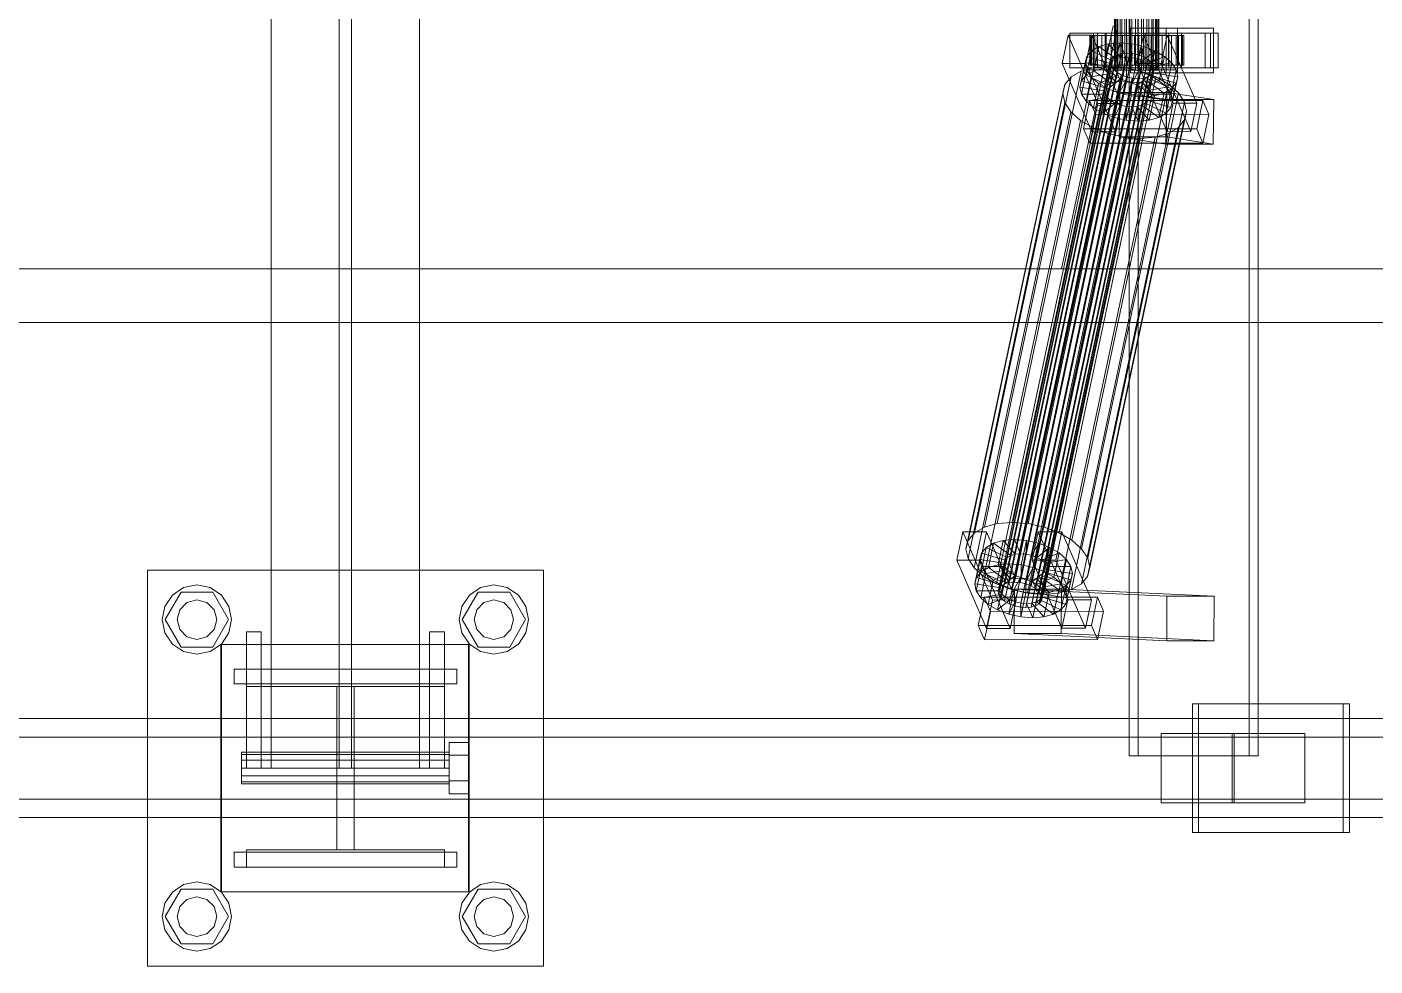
# Model space of a CAD drawing. Header units: millimetres. Extents: x -1970 to 34302, y -65268 to 6837.
# Drawn here: x 5162 to 5706, y -18510 to -18130 of the extents above; entities that cross this region are included whole.
import ezdxf

# ---------------------------------------------------------------- set-up
doc = ezdxf.new("R2010")
doc.units = ezdxf.units.MM
doc.layers.add('superior_C01', color=7, linetype='Continuous', lineweight=0)

msp = doc.modelspace()

# ---------------------------------------------------------------- linework, layer by layer
at = {"layer": 'superior_C01'}
for p, q in [((5260.339, -17570), (5260.339, -18430)), ((5287.839, -17570), (5287.839, -18430)), ((5292.839, -18430), (5292.839, -17570)), ((5320.339, -18430), (5320.339, -17570)), ((5607.11, -17575), (5607.11, -18425)), ((5610.763, -18425), (5610.763, -17575)), ((5655.5, -18425), (5655.5, -17575)), ((5659.152, -17575), (5659.152, -18425)), ((5601.131, -18148), (5601.131, -17852)), ((5601.326, -18148), (5601.326, -17852)), ((5601.548, -18148), (5601.548, -17852)), ((5602.121, -18148), (5602.121, -17852)), ((5602.549, -18148), (5602.549, -17852)), ((5603.462, -18148), (5603.462, -17852)), ((5604.066, -18148), (5604.066, -17852)), ((5605.256, -18148), (5605.256, -17852)), ((5605.996, -18148), (5605.996, -17852)), ((5607.381, -18148), (5607.381, -17852)), ((5608.206, -18148), (5608.206, -17852)), ((5609.693, -18148), (5609.693, -17852)), ((5610.548, -18148), (5610.548, -17852)), ((5612.035, -18148), (5612.035, -17852)), ((5612.86, -18148), (5612.86, -17852)), ((5614.245, -18148), (5614.245, -17852)), ((5614.985, -18148), (5614.985, -17852)), ((5616.175, -18148), (5616.175, -17852)), ((5616.779, -18148), (5616.779, -17852)), ((5617.692, -18148), (5617.692, -17852)), ((5618.12, -18148), (5618.12, -17852)), ((5618.693, -17852), (5618.693, -18148)), ((5618.915, -18148), (5618.915, -17852)), ((5619.11, -18148), (5619.11, -17852)), ((5600.573, -18130), (5579.735, -18228.298)), ((5582.414, -18133.859), (5579.983, -18145.327)), ((5581.551, -18228.298), (5602.389, -18130)), ((5591.94, -18133.847), (5582.414, -18133.859)), ((5594.414, -18161.391), (5582.414, -18133.859)), ((5592.642, -18133), (5583.116, -18133)), ((5583.116, -18133), (5583.116, -18147)), ((5597.726, -18133), (5583.116, -18133)), ((5589.509, -18145.315), (5591.94, -18133.847)), ((5591.555, -18134), (5591.142, -18134)), ((5591.142, -18134), (5601.131, -18134)), ((5591.142, -18146), (5591.142, -18134)), ((5591.142, -18134), (5592.022, -18134)), ((5593.234, -18134), (5591.555, -18134)), ((5591.555, -18134), (5601.326, -18134)), ((5591.555, -18146), (5591.555, -18134)), ((5591.94, -18133.847), (5603.939, -18161.379)), ((5592.022, -18134), (5601.548, -18134)), ((5592.022, -18146), (5592.022, -18134)), ((5592.022, -18134), (5594.136, -18134)), ((5592.642, -18147), (5592.642, -18133)), ((5592.642, -18133), (5607.252, -18133)), ((5596.063, -18134), (5593.234, -18134)), ((5593.234, -18134), (5602.121, -18134)), ((5593.234, -18146), (5593.234, -18134)), ((5594.136, -18134), (5602.549, -18134)), ((5594.136, -18146), (5594.136, -18134)), ((5594.136, -18134), (5597.338, -18134)), ((5639.982, -18133), (5594.26, -18133)), ((5594.26, -18133), (5594.26, -18147)), ((5597.304, -18133), (5594.26, -18133)), ((5599.85, -18134), (5596.063, -18134)), ((5596.063, -18134), (5603.462, -18134)), ((5596.063, -18146), (5596.063, -18134)), ((5597.304, -18147), (5597.304, -18133)), ((5597.304, -18133), (5643.026, -18133)), ((5597.338, -18134), (5604.066, -18134)), ((5597.338, -18146), (5597.338, -18134)), ((5597.338, -18134), (5601.412, -18134)), ((5597.726, -18147), (5597.726, -18133)), ((5597.726, -18133), (5607.252, -18133)), ((5604.337, -18134), (5599.85, -18134)), ((5599.85, -18134), (5605.256, -18134)), ((5599.85, -18146), (5599.85, -18134)), ((5601.131, -18134), (5601.326, -18134)), ((5601.131, -18134), (5601.131, -18146)), ((5601.548, -18134), (5601.131, -18134)), ((5601.326, -18134), (5602.121, -18134)), ((5601.326, -18134), (5601.326, -18146)), ((5601.412, -18134), (5605.996, -18134)), ((5601.412, -18146), (5601.412, -18134)), ((5601.412, -18134), (5606.08, -18134)), ((5601.548, -18134), (5601.548, -18146)), ((5602.549, -18134), (5601.548, -18134)), ((5602.121, -18134), (5603.462, -18134)), ((5602.121, -18134), (5602.121, -18146)), ((5602.549, -18134), (5602.549, -18146)), ((5604.066, -18134), (5602.549, -18134)), ((5603.462, -18134), (5605.256, -18134)), ((5603.462, -18134), (5603.462, -18146)), ((5604.066, -18134), (5604.066, -18146)), ((5605.996, -18134), (5604.066, -18134)), ((5609.219, -18134), (5604.337, -18134)), ((5604.337, -18134), (5607.381, -18134)), ((5604.337, -18146), (5604.337, -18134)), ((5605.256, -18134), (5607.381, -18134)), ((5605.256, -18134), (5605.256, -18146)), ((5605.996, -18134), (5605.996, -18146)), ((5608.206, -18134), (5605.996, -18134)), ((5606.08, -18134), (5608.206, -18134)), ((5606.08, -18146), (5606.08, -18134)), ((5606.08, -18134), (5611.022, -18134)), ((5607.252, -18133), (5607.252, -18147)), ((5607.381, -18134), (5609.693, -18134)), ((5607.381, -18134), (5607.381, -18146)), ((5626.647, -18131), (5607.596, -18131)), ((5607.596, -18131), (5607.596, -18149)), ((5622.084, -18131), (5607.596, -18131)), ((5608.206, -18134), (5608.206, -18146)), ((5610.548, -18134), (5608.206, -18134)), ((5614.161, -18134), (5609.219, -18134)), ((5609.219, -18134), (5609.693, -18134)), ((5609.219, -18146), (5609.219, -18134)), ((5609.693, -18134), (5612.035, -18134)), ((5609.693, -18134), (5609.693, -18146)), ((5612.896, -18133.821), (5610.465, -18145.289)), ((5611.022, -18134), (5610.548, -18134)), ((5610.548, -18134), (5610.548, -18146)), ((5612.86, -18134), (5610.548, -18134)), ((5611.022, -18146), (5611.022, -18134)), ((5611.022, -18134), (5615.904, -18134)), ((5614.161, -18134), (5612.035, -18134)), ((5612.035, -18134), (5614.245, -18134)), ((5612.035, -18134), (5612.035, -18146)), ((5615.904, -18134), (5612.86, -18134)), ((5612.86, -18134), (5612.86, -18146)), ((5614.985, -18134), (5612.86, -18134)), ((5622.422, -18133.809), (5612.896, -18133.821)), ((5624.895, -18161.353), (5612.896, -18133.821)), ((5623.123, -18133), (5613.598, -18133)), ((5613.598, -18133), (5613.598, -18147)), ((5628.208, -18133), (5613.598, -18133)), ((5618.829, -18134), (5614.161, -18134)), ((5614.161, -18146), (5614.161, -18134)), ((5618.829, -18134), (5614.245, -18134)), ((5614.245, -18134), (5616.175, -18134)), ((5614.245, -18134), (5614.245, -18146)), ((5620.391, -18134), (5614.985, -18134)), ((5614.985, -18134), (5614.985, -18146)), ((5616.779, -18134), (5614.985, -18134)), ((5615.904, -18146), (5615.904, -18134)), ((5615.904, -18134), (5620.391, -18134)), ((5622.903, -18134), (5616.175, -18134)), ((5616.175, -18134), (5617.692, -18134)), ((5616.175, -18134), (5616.175, -18146)), ((5624.178, -18134), (5616.779, -18134)), ((5616.779, -18134), (5616.779, -18146)), ((5618.12, -18134), (5616.779, -18134)), ((5626.106, -18134), (5617.692, -18134)), ((5617.692, -18134), (5618.693, -18134)), ((5617.692, -18134), (5617.692, -18146)), ((5627.007, -18134), (5618.12, -18134)), ((5618.12, -18134), (5618.12, -18146)), ((5618.915, -18134), (5618.12, -18134)), ((5618.693, -18134), (5628.219, -18134)), ((5618.693, -18146), (5618.693, -18134)), ((5618.693, -18134), (5619.11, -18134)), ((5622.903, -18134), (5618.829, -18134)), ((5618.829, -18146), (5618.829, -18134)), ((5628.686, -18134), (5618.915, -18134)), ((5618.915, -18134), (5618.915, -18146)), ((5619.11, -18134), (5618.915, -18134)), ((5629.099, -18134), (5619.11, -18134)), ((5619.11, -18134), (5619.11, -18146)), ((5619.99, -18145.277), (5622.422, -18133.809)), ((5620.391, -18146), (5620.391, -18134)), ((5620.391, -18134), (5624.178, -18134)), ((5622.084, -18149), (5622.084, -18131)), ((5622.084, -18131), (5641.135, -18131)), ((5622.422, -18133.809), (5634.421, -18161.341)), ((5626.106, -18134), (5622.903, -18134)), ((5622.903, -18146), (5622.903, -18134)), ((5623.123, -18147), (5623.123, -18133)), ((5623.123, -18133), (5637.734, -18133)), ((5624.178, -18146), (5624.178, -18134)), ((5624.178, -18134), (5627.007, -18134)), ((5628.219, -18134), (5626.106, -18134)), ((5626.106, -18146), (5626.106, -18134)), ((5626.647, -18149), (5626.647, -18131)), ((5626.647, -18131), (5641.135, -18131)), ((5627.007, -18146), (5627.007, -18134)), ((5627.007, -18134), (5628.686, -18134)), ((5628.208, -18147), (5628.208, -18133)), ((5628.208, -18133), (5637.734, -18133)), ((5628.219, -18134), (5628.219, -18146)), ((5629.099, -18134), (5628.219, -18134)), ((5628.686, -18146), (5628.686, -18134)), ((5628.686, -18134), (5629.099, -18134)), ((5629.099, -18146), (5629.099, -18134)), ((5637.734, -18133), (5637.734, -18147)), ((5639.982, -18147), (5639.982, -18133)), ((5639.982, -18133), (5643.026, -18133)), ((5641.135, -18131), (5641.135, -18149)), ((5643.026, -18133), (5643.026, -18147)), ((5589.754, -18149.985), (5591.838, -18140.156)), ((5591.838, -18140.156), (5589.945, -18142.416)), ((5594.831, -18138.419), (5591.838, -18140.156)), ((5591.838, -18140.156), (5600.341, -18144.203)), ((5592.748, -18148.249), (5594.831, -18138.419)), ((5598.722, -18137.325), (5594.831, -18138.419)), ((5594.831, -18138.419), (5601.759, -18143.38)), ((5596.638, -18147.155), (5598.722, -18137.325)), ((5603.244, -18136.948), (5598.722, -18137.325)), ((5598.722, -18137.325), (5603.602, -18142.862)), ((5601.16, -18146.777), (5603.244, -18136.948)), ((5608.09, -18137.313), (5603.244, -18136.948)), ((5603.244, -18136.948), (5605.744, -18142.683)), ((5606.006, -18147.143), (5608.09, -18137.313)), ((5608.09, -18137.313), (5608.04, -18142.856)), ((5612.93, -18138.396), (5608.09, -18137.313)), ((5612.93, -18138.396), (5610.332, -18143.369)), ((5610.846, -18148.226), (5612.93, -18138.396)), ((5617.433, -18140.123), (5612.465, -18144.188)), ((5617.433, -18140.123), (5612.93, -18138.396)), ((5615.349, -18149.953), (5617.433, -18140.123)), ((5621.293, -18142.377), (5617.433, -18140.123)), ((5554.155, -18358.68), (5599.478, -18144.881)), ((5554.469, -18357.434), (5599.792, -18143.635)), ((5555.365, -18356.363), (5600.688, -18142.565)), ((5556.783, -18355.541), (5602.106, -18141.742)), ((5558.626, -18355.022), (5603.949, -18141.224)), ((5560.768, -18354.844), (5606.091, -18141.045)), ((5563.064, -18355.017), (5608.387, -18141.218)), ((5565.356, -18355.53), (5610.679, -18141.731)), ((5567.489, -18356.348), (5612.812, -18142.549)), ((5569.318, -18357.415), (5614.641, -18143.617)), ((5570.717, -18358.659), (5616.04, -18144.861)), ((5579.983, -18145.327), (5589.509, -18145.315)), ((5579.983, -18145.327), (5591.982, -18172.859)), ((5587.199, -18154.877), (5589.283, -18145.047)), ((5587.862, -18152.246), (5589.945, -18142.416)), ((5589.945, -18142.416), (5589.283, -18145.047)), ((5589.283, -18145.047), (5599.131, -18146.52)), ((5589.283, -18145.047), (5589.895, -18147.868)), ((5601.508, -18172.847), (5589.509, -18145.315)), ((5589.945, -18142.416), (5599.445, -18145.274)), ((5599.445, -18145.274), (5597.361, -18155.103)), ((5600.341, -18144.203), (5598.257, -18154.033)), ((5599.131, -18146.52), (5599.445, -18145.274)), ((5599.445, -18145.274), (5600.341, -18144.203)), ((5599.792, -18143.635), (5599.478, -18144.881)), ((5599.478, -18144.881), (5599.768, -18146.218)), ((5601.759, -18143.38), (5599.675, -18153.21)), ((5600.688, -18142.565), (5599.792, -18143.635)), ((5600.341, -18144.203), (5601.759, -18143.38)), ((5602.106, -18141.742), (5600.688, -18142.565)), ((5603.602, -18142.862), (5601.518, -18152.692)), ((5601.759, -18143.38), (5603.602, -18142.862)), ((5603.949, -18141.224), (5602.106, -18141.742)), ((5603.602, -18142.862), (5605.744, -18142.683)), ((5605.744, -18142.683), (5603.66, -18152.513)), ((5606.091, -18141.045), (5603.949, -18141.224)), ((5605.744, -18142.683), (5608.04, -18142.856)), ((5608.04, -18142.856), (5605.956, -18152.686)), ((5608.387, -18141.218), (5606.091, -18141.045)), ((5608.04, -18142.856), (5610.332, -18143.369)), ((5610.332, -18143.369), (5608.248, -18153.199)), ((5610.679, -18141.731), (5608.387, -18141.218)), ((5610.332, -18143.369), (5612.465, -18144.188)), ((5612.465, -18144.188), (5610.381, -18154.017)), ((5610.465, -18145.289), (5619.99, -18145.277)), ((5610.465, -18145.289), (5622.464, -18172.821)), ((5612.812, -18142.549), (5610.679, -18141.731)), ((5614.293, -18145.255), (5612.21, -18155.085)), ((5612.465, -18144.188), (5614.293, -18145.255)), ((5614.641, -18143.617), (5612.812, -18142.549)), ((5621.293, -18142.377), (5614.293, -18145.255)), ((5614.293, -18145.255), (5615.692, -18146.499)), ((5616.04, -18144.861), (5614.641, -18143.617)), ((5624.246, -18145.003), (5615.692, -18146.499)), ((5616.914, -18146.196), (5616.04, -18144.861)), ((5619.209, -18152.207), (5621.293, -18142.377)), ((5631.99, -18172.809), (5619.99, -18145.277)), ((5624.246, -18145.003), (5621.293, -18142.377)), ((5622.163, -18154.833), (5624.246, -18145.003)), ((5626.092, -18147.823), (5624.246, -18145.003)), ((5544.546, -18334.981), (5583.617, -18150.672)), ((5548.548, -18332.659), (5587.619, -18148.35)), ((5553.749, -18331.197), (5592.82, -18146.887)), ((5554.445, -18360.017), (5599.768, -18146.218)), ((5555.32, -18361.352), (5600.643, -18147.554)), ((5556.719, -18362.596), (5602.042, -18148.798)), ((5558.547, -18363.664), (5603.87, -18149.865)), ((5559.794, -18330.692), (5598.866, -18146.383)), ((5560.68, -18364.482), (5606.003, -18150.683)), ((5566.273, -18331.181), (5605.344, -18146.872)), ((5569.253, -18364.471), (5614.576, -18150.672)), ((5570.671, -18363.648), (5615.994, -18149.85)), ((5571.568, -18362.578), (5616.891, -18148.779)), ((5616.914, -18146.196), (5571.591, -18359.995)), ((5571.881, -18361.332), (5617.204, -18147.533)), ((5572.743, -18332.629), (5611.814, -18148.32)), ((5578.763, -18334.938), (5617.834, -18150.629)), ((5583.617, -18150.672), (5581.087, -18153.694)), ((5583.116, -18147), (5592.642, -18147)), ((5583.116, -18147), (5597.726, -18147)), ((5587.619, -18148.35), (5583.617, -18150.672)), ((5592.82, -18146.887), (5587.619, -18148.35)), ((5587.812, -18157.698), (5589.895, -18147.868)), ((5587.862, -18152.246), (5589.754, -18149.985)), ((5589.658, -18160.518), (5591.741, -18150.688)), ((5589.754, -18149.985), (5592.748, -18148.249)), ((5598.257, -18154.033), (5589.754, -18149.985)), ((5589.895, -18147.868), (5599.421, -18147.856)), ((5589.895, -18147.868), (5591.741, -18150.688)), ((5601.131, -18146), (5591.142, -18146)), ((5591.142, -18146), (5591.555, -18146)), ((5592.022, -18146), (5591.142, -18146)), ((5601.326, -18146), (5591.555, -18146)), ((5591.555, -18146), (5593.234, -18146)), ((5591.741, -18150.688), (5600.295, -18149.192)), ((5591.741, -18150.688), (5594.695, -18153.314)), ((5601.548, -18146), (5592.022, -18146)), ((5594.136, -18146), (5592.022, -18146)), ((5607.252, -18147), (5592.642, -18147)), ((5592.748, -18148.249), (5596.638, -18147.155)), ((5599.675, -18153.21), (5592.748, -18148.249)), ((5598.866, -18146.383), (5592.82, -18146.887)), ((5602.121, -18146), (5593.234, -18146)), ((5593.234, -18146), (5596.063, -18146)), ((5602.549, -18146), (5594.136, -18146)), ((5597.338, -18146), (5594.136, -18146)), ((5594.26, -18147), (5639.982, -18147)), ((5594.26, -18147), (5597.304, -18147)), ((5594.695, -18153.314), (5601.694, -18150.436)), ((5603.462, -18146), (5596.063, -18146)), ((5596.063, -18146), (5599.85, -18146)), ((5596.638, -18147.155), (5601.16, -18146.777)), ((5601.518, -18152.692), (5596.638, -18147.155)), ((5599.131, -18146.52), (5597.047, -18156.35)), ((5643.026, -18147), (5597.304, -18147)), ((5599.421, -18147.856), (5597.337, -18157.686)), ((5604.066, -18146), (5597.338, -18146)), ((5601.412, -18146), (5597.338, -18146)), ((5607.252, -18147), (5597.726, -18147)), ((5600.295, -18149.192), (5598.212, -18159.022)), ((5605.344, -18146.872), (5598.866, -18146.383)), ((5599.421, -18147.856), (5599.131, -18146.52)), ((5600.295, -18149.192), (5599.421, -18147.856)), ((5601.694, -18150.436), (5599.611, -18160.266)), ((5599.768, -18146.218), (5600.643, -18147.554)), ((5605.256, -18146), (5599.85, -18146)), ((5599.85, -18146), (5604.337, -18146)), ((5601.694, -18150.436), (5600.295, -18149.192)), ((5600.643, -18147.554), (5602.042, -18148.798)), ((5601.326, -18146), (5601.131, -18146)), ((5601.131, -18146), (5601.548, -18146)), ((5601.548, -18148), (5601.131, -18148)), ((5601.131, -18148), (5601.326, -18148)), ((5603.66, -18152.513), (5601.16, -18146.777)), ((5601.16, -18146.777), (5606.006, -18147.143)), ((5602.121, -18146), (5601.326, -18146)), ((5601.326, -18148), (5602.121, -18148)), ((5605.996, -18146), (5601.412, -18146)), ((5606.08, -18146), (5601.412, -18146)), ((5601.548, -18146), (5602.549, -18146)), ((5602.549, -18148), (5601.548, -18148)), ((5603.523, -18151.503), (5601.694, -18150.436)), ((5602.042, -18148.798), (5603.87, -18149.865)), ((5603.462, -18146), (5602.121, -18146)), ((5602.121, -18148), (5603.462, -18148)), ((5602.549, -18146), (5604.066, -18146)), ((5604.066, -18148), (5602.549, -18148)), ((5605.256, -18146), (5603.462, -18146)), ((5603.462, -18148), (5605.256, -18148)), ((5603.87, -18149.865), (5606.003, -18150.683)), ((5604.066, -18146), (5605.996, -18146)), ((5605.996, -18148), (5604.066, -18148)), ((5607.381, -18146), (5604.337, -18146)), ((5604.337, -18146), (5609.219, -18146)), ((5607.381, -18146), (5605.256, -18146)), ((5605.256, -18148), (5607.381, -18148)), ((5611.814, -18148.32), (5605.344, -18146.872)), ((5605.956, -18152.686), (5606.006, -18147.143)), ((5605.996, -18146), (5608.206, -18146)), ((5608.206, -18148), (5605.996, -18148)), ((5606.003, -18150.683), (5608.296, -18151.196)), ((5606.006, -18147.143), (5610.846, -18148.226)), ((5608.206, -18146), (5606.08, -18146)), ((5611.022, -18146), (5606.08, -18146)), ((5609.693, -18146), (5607.381, -18146)), ((5607.381, -18148), (5609.693, -18148)), ((5607.596, -18149), (5626.647, -18149)), ((5622.084, -18149), (5607.596, -18149)), ((5608.206, -18146), (5610.548, -18146)), ((5610.548, -18148), (5608.206, -18148)), ((5608.248, -18153.199), (5610.846, -18148.226)), ((5609.693, -18146), (5609.219, -18146)), ((5609.219, -18146), (5614.161, -18146)), ((5612.035, -18146), (5609.693, -18146)), ((5609.693, -18148), (5612.035, -18148)), ((5610.381, -18154.017), (5615.349, -18149.953)), ((5610.548, -18146), (5611.022, -18146)), ((5610.548, -18146), (5612.86, -18146)), ((5612.86, -18148), (5610.548, -18148)), ((5610.846, -18148.226), (5615.349, -18149.953)), ((5615.904, -18146), (5611.022, -18146)), ((5617.834, -18150.629), (5611.814, -18148.32)), ((5614.245, -18146), (5612.035, -18146)), ((5612.035, -18146), (5614.161, -18146)), ((5612.035, -18148), (5614.245, -18148)), ((5612.733, -18151.191), (5614.576, -18150.672)), ((5612.86, -18146), (5615.904, -18146)), ((5612.86, -18146), (5614.985, -18146)), ((5614.985, -18148), (5612.86, -18148)), ((5613.598, -18147), (5623.123, -18147)), ((5613.598, -18147), (5628.208, -18147)), ((5615.692, -18146.499), (5613.609, -18156.329)), ((5614.161, -18146), (5618.829, -18146)), ((5616.175, -18146), (5614.245, -18146)), ((5614.245, -18146), (5618.829, -18146)), ((5614.245, -18148), (5616.175, -18148)), ((5616.543, -18150.417), (5614.459, -18160.247)), ((5614.483, -18157.665), (5616.567, -18147.835)), ((5614.576, -18150.672), (5615.994, -18149.85)), ((5616.857, -18149.171), (5614.773, -18159.001)), ((5614.985, -18146), (5620.391, -18146)), ((5614.985, -18146), (5616.779, -18146)), ((5616.779, -18148), (5614.985, -18148)), ((5615.349, -18149.953), (5619.209, -18152.207)), ((5616.543, -18150.417), (5615.647, -18151.488)), ((5615.692, -18146.499), (5616.567, -18147.835)), ((5620.391, -18146), (5615.904, -18146)), ((5615.994, -18149.85), (5616.891, -18148.779)), ((5617.692, -18146), (5616.175, -18146)), ((5616.175, -18146), (5622.903, -18146)), ((5616.175, -18148), (5617.692, -18148)), ((5616.857, -18149.171), (5616.543, -18150.417)), ((5626.042, -18153.275), (5616.543, -18150.417)), ((5616.567, -18147.835), (5626.092, -18147.823)), ((5616.567, -18147.835), (5616.857, -18149.171)), ((5616.779, -18146), (5624.178, -18146)), ((5616.779, -18146), (5618.12, -18146)), ((5618.12, -18148), (5616.779, -18148)), ((5626.705, -18150.644), (5616.857, -18149.171)), ((5616.891, -18148.779), (5617.204, -18147.533)), ((5617.204, -18147.533), (5616.914, -18146.196)), ((5618.693, -18146), (5617.692, -18146)), ((5617.692, -18146), (5626.106, -18146)), ((5617.692, -18148), (5618.693, -18148)), ((5622.994, -18153.641), (5617.834, -18150.629)), ((5618.12, -18146), (5627.007, -18146)), ((5618.12, -18146), (5618.915, -18146)), ((5618.915, -18148), (5618.12, -18148)), ((5628.219, -18146), (5618.693, -18146)), ((5619.11, -18146), (5618.693, -18146)), ((5618.693, -18148), (5619.11, -18148)), ((5618.829, -18146), (5622.903, -18146)), ((5618.915, -18146), (5628.686, -18146)), ((5618.915, -18146), (5619.11, -18146)), ((5619.11, -18148), (5618.915, -18148)), ((5619.11, -18146), (5629.099, -18146)), ((5624.178, -18146), (5620.391, -18146)), ((5641.135, -18149), (5622.084, -18149)), ((5622.903, -18146), (5626.106, -18146)), ((5637.734, -18147), (5623.123, -18147)), ((5626.092, -18147.823), (5624.009, -18157.653)), ((5627.007, -18146), (5624.178, -18146)), ((5624.621, -18160.474), (5626.705, -18150.644)), ((5626.042, -18153.275), (5626.705, -18150.644)), ((5626.705, -18150.644), (5626.092, -18147.823)), ((5626.106, -18146), (5628.219, -18146)), ((5641.135, -18149), (5626.647, -18149)), ((5628.686, -18146), (5627.007, -18146)), ((5637.734, -18147), (5628.208, -18147)), ((5628.219, -18146), (5629.099, -18146)), ((5629.099, -18146), (5628.686, -18146)), ((5643.026, -18147), (5639.982, -18147)), ((5542.016, -18338.003), (5581.087, -18153.694)), ((5562.973, -18364.995), (5608.296, -18151.196)), ((5565.268, -18365.168), (5610.591, -18151.369)), ((5567.41, -18364.989), (5612.733, -18151.191)), ((5581.087, -18153.694), (5580.202, -18157.211)), ((5583.923, -18337.95), (5622.994, -18153.641)), ((5587.199, -18154.877), (5587.862, -18152.246)), ((5597.047, -18156.35), (5587.199, -18154.877)), ((5587.812, -18157.698), (5587.199, -18154.877)), ((5597.361, -18155.103), (5587.862, -18152.246)), ((5592.611, -18163.144), (5594.695, -18153.314)), ((5594.695, -18153.314), (5598.555, -18155.567)), ((5596.471, -18165.397), (5598.555, -18155.567)), ((5597.361, -18155.103), (5597.047, -18156.35)), ((5597.047, -18156.35), (5597.337, -18157.686)), ((5598.257, -18154.033), (5597.361, -18155.103)), ((5599.675, -18153.21), (5598.257, -18154.033)), ((5598.555, -18155.567), (5603.523, -18151.503)), ((5598.555, -18155.567), (5603.058, -18157.295)), ((5601.518, -18152.692), (5599.675, -18153.21)), ((5603.523, -18151.503), (5601.439, -18161.333)), ((5603.66, -18152.513), (5601.518, -18152.692)), ((5603.058, -18157.295), (5605.656, -18152.321)), ((5605.656, -18152.321), (5603.523, -18151.503)), ((5605.656, -18152.321), (5603.572, -18162.151)), ((5605.956, -18152.686), (5603.66, -18152.513)), ((5607.948, -18152.835), (5605.656, -18152.321)), ((5607.948, -18152.835), (5605.864, -18162.664)), ((5608.248, -18153.199), (5605.956, -18152.686)), ((5607.898, -18158.378), (5607.948, -18152.835)), ((5610.244, -18153.008), (5607.948, -18152.835)), ((5610.244, -18153.008), (5608.16, -18162.837)), ((5610.381, -18154.017), (5608.248, -18153.199)), ((5608.296, -18151.196), (5610.591, -18151.369)), ((5612.386, -18152.829), (5610.244, -18153.008)), ((5612.744, -18158.743), (5610.244, -18153.008)), ((5612.386, -18152.829), (5610.302, -18162.659)), ((5612.21, -18155.085), (5610.381, -18154.017)), ((5610.591, -18151.369), (5612.733, -18151.191)), ((5614.229, -18152.311), (5612.145, -18162.14)), ((5612.21, -18155.085), (5619.209, -18152.207)), ((5613.609, -18156.329), (5612.21, -18155.085)), ((5614.229, -18152.311), (5612.386, -18152.829)), ((5617.266, -18158.366), (5612.386, -18152.829)), ((5615.647, -18151.488), (5613.563, -18161.318)), ((5613.609, -18156.329), (5622.163, -18154.833)), ((5614.483, -18157.665), (5613.609, -18156.329)), ((5615.647, -18151.488), (5614.229, -18152.311)), ((5621.156, -18157.272), (5614.229, -18152.311)), ((5624.15, -18155.535), (5615.647, -18151.488)), ((5619.209, -18152.207), (5622.163, -18154.833)), ((5621.156, -18157.272), (5624.15, -18155.535)), ((5622.066, -18165.365), (5624.15, -18155.535)), ((5622.163, -18154.833), (5624.009, -18157.653)), ((5626.942, -18157.152), (5622.994, -18153.641)), ((5623.959, -18163.105), (5626.042, -18153.275)), ((5624.15, -18155.535), (5626.042, -18153.275)), ((5541.13, -18341.52), (5580.202, -18157.211)), ((5541.949, -18345.291), (5581.021, -18160.982)), ((5580.202, -18157.211), (5581.021, -18160.982)), ((5581.021, -18160.982), (5583.488, -18164.752)), ((5597.337, -18157.686), (5587.812, -18157.698)), ((5589.658, -18160.518), (5587.812, -18157.698)), ((5587.871, -18341.461), (5626.942, -18157.152)), ((5591.056, -18160.247), (5588.625, -18171.715)), ((5598.212, -18159.022), (5589.658, -18160.518)), ((5592.611, -18163.144), (5589.658, -18160.518)), ((5629.41, -18160.922), (5590.339, -18345.231)), ((5636.778, -18160.19), (5591.056, -18160.247)), ((5593.556, -18165.983), (5591.056, -18160.247)), ((5591.982, -18172.859), (5594.414, -18161.391)), ((5599.611, -18160.266), (5592.611, -18163.144)), ((5594.414, -18161.391), (5603.939, -18161.379)), ((5601.439, -18161.333), (5596.471, -18165.397)), ((5597.337, -18157.686), (5598.212, -18159.022)), ((5598.212, -18159.022), (5599.611, -18160.266)), ((5599.611, -18160.266), (5601.439, -18161.333)), ((5600.974, -18167.125), (5603.058, -18157.295)), ((5601.439, -18161.333), (5603.572, -18162.151)), ((5603.939, -18161.379), (5601.508, -18172.847)), ((5603.303, -18156.962), (5603.05, -18174.943)), ((5603.058, -18157.295), (5607.898, -18158.378)), ((5622.353, -18156.962), (5603.303, -18156.962)), ((5622.204, -18159.83), (5603.303, -18156.962)), ((5605.814, -18168.208), (5607.898, -18158.378)), ((5607.898, -18158.378), (5612.744, -18158.743)), ((5610.66, -18168.573), (5612.744, -18158.743)), ((5612.145, -18162.14), (5613.563, -18161.318)), ((5612.744, -18158.743), (5617.266, -18158.366)), ((5613.563, -18161.318), (5614.459, -18160.247)), ((5613.563, -18161.318), (5622.066, -18165.365)), ((5614.459, -18160.247), (5614.773, -18159.001)), ((5614.459, -18160.247), (5623.959, -18163.105)), ((5624.009, -18157.653), (5614.483, -18157.665)), ((5614.773, -18159.001), (5614.483, -18157.665)), ((5614.773, -18159.001), (5624.621, -18160.474)), ((5615.182, -18168.196), (5617.266, -18158.366)), ((5617.266, -18158.366), (5621.156, -18157.272)), ((5619.073, -18167.102), (5621.156, -18157.272)), ((5621.951, -18177.811), (5622.204, -18159.83)), ((5622.101, -18174.943), (5622.353, -18156.962)), ((5622.204, -18159.83), (5641.255, -18159.83)), ((5622.353, -18156.962), (5641.255, -18159.83)), ((5622.464, -18172.821), (5624.895, -18161.353)), ((5624.621, -18160.474), (5623.959, -18163.105)), ((5624.009, -18157.653), (5624.621, -18160.474)), ((5624.895, -18161.353), (5634.421, -18161.341)), ((5629.41, -18160.922), (5626.942, -18157.152)), ((5630.229, -18164.693), (5629.41, -18160.922)), ((5634.421, -18161.341), (5631.99, -18172.809)), ((5634.347, -18171.658), (5636.778, -18160.19)), ((5636.778, -18160.19), (5639.278, -18165.926)), ((5641.255, -18159.83), (5641.002, -18177.811)), ((5544.417, -18349.061), (5583.488, -18164.752)), ((5583.488, -18164.752), (5587.437, -18168.263)), ((5591.125, -18177.451), (5593.556, -18165.983)), ((5591.158, -18349.002), (5630.229, -18164.693)), ((5596.471, -18165.397), (5592.611, -18163.144)), ((5593.556, -18165.983), (5639.278, -18165.926)), ((5600.974, -18167.125), (5596.471, -18165.397)), ((5603.572, -18162.151), (5600.974, -18167.125)), ((5605.814, -18168.208), (5600.974, -18167.125)), ((5603.572, -18162.151), (5605.864, -18162.664)), ((5605.864, -18162.664), (5605.814, -18168.208)), ((5605.864, -18162.664), (5608.16, -18162.837)), ((5608.16, -18162.837), (5610.302, -18162.659)), ((5608.16, -18162.837), (5610.66, -18168.573)), ((5610.302, -18162.659), (5612.145, -18162.14)), ((5610.302, -18162.659), (5615.182, -18168.196)), ((5612.145, -18162.14), (5619.073, -18167.102)), ((5619.073, -18167.102), (5615.182, -18168.196)), ((5622.066, -18165.365), (5619.073, -18167.102)), ((5623.959, -18163.105), (5622.066, -18165.365)), ((5629.344, -18168.21), (5630.229, -18164.693)), ((5639.278, -18165.926), (5636.847, -18177.394)), ((5548.366, -18352.572), (5587.437, -18168.263)), ((5553.526, -18355.584), (5592.597, -18171.275)), ((5587.437, -18168.263), (5592.597, -18171.275)), ((5587.742, -18355.541), (5626.814, -18171.232)), ((5588.625, -18171.715), (5634.347, -18171.658)), ((5588.625, -18171.715), (5591.125, -18177.451)), ((5590.272, -18352.519), (5629.344, -18168.21)), ((5601.508, -18172.847), (5591.982, -18172.859)), ((5592.597, -18171.275), (5598.617, -18173.584)), ((5610.66, -18168.573), (5605.814, -18168.208)), ((5615.182, -18168.196), (5610.66, -18168.573)), ((5631.99, -18172.809), (5622.464, -18172.821)), ((5622.812, -18173.554), (5626.814, -18171.232)), ((5626.814, -18171.232), (5629.344, -18168.21)), ((5636.847, -18177.394), (5634.347, -18171.658)), ((5559.546, -18357.893), (5598.617, -18173.584)), ((5566.015, -18359.341), (5605.087, -18175.032)), ((5572.494, -18359.83), (5611.565, -18175.521)), ((5578.539, -18359.326), (5617.611, -18175.016)), ((5583.74, -18357.863), (5622.812, -18173.554)), ((5636.847, -18177.394), (5591.125, -18177.451)), ((5598.617, -18173.584), (5605.087, -18175.032)), ((5603.05, -18174.943), (5622.101, -18174.943)), ((5621.951, -18177.811), (5603.05, -18174.943)), ((5605.087, -18175.032), (5611.565, -18175.521)), ((5611.565, -18175.521), (5617.611, -18175.016)), ((5617.611, -18175.016), (5622.812, -18173.554)), ((5641.002, -18177.811), (5621.951, -18177.811)), ((5641.002, -18177.811), (5622.101, -18174.943)), ((5579.735, -18228.298), (4645.725, -18228.298)), ((4647.542, -18228.298), (5581.551, -18228.298)), ((5579.735, -18228.298), (5581.551, -18228.298)), ((6513.744, -18228.298), (5579.735, -18228.298)), ((5581.551, -18228.298), (6515.561, -18228.298)), ((11044.69, -18250), (2005.168, -18250)), ((2006.698, -18250), (11046.22, -18250)), ((5553.749, -18331.197), (5559.794, -18330.692)), ((5559.794, -18330.692), (5566.273, -18331.181)), ((5539.87, -18334.551), (5537.439, -18346.02)), ((5549.395, -18334.539), (5539.87, -18334.551)), ((5551.869, -18362.083), (5539.87, -18334.551)), ((5542.016, -18338.003), (5544.546, -18334.981)), ((5544.546, -18334.981), (5548.548, -18332.659)), ((5546.964, -18346.008), (5549.395, -18334.539)), ((5548.548, -18332.659), (5553.749, -18331.197)), ((5549.395, -18334.539), (5561.395, -18362.071)), ((5566.273, -18331.181), (5572.743, -18332.629)), ((5570.352, -18334.513), (5567.92, -18345.981)), ((5579.877, -18334.501), (5570.352, -18334.513)), ((5582.351, -18362.045), (5570.352, -18334.513)), ((5572.743, -18332.629), (5578.763, -18334.938)), ((5577.446, -18345.969), (5579.877, -18334.501)), ((5578.763, -18334.938), (5583.923, -18337.95)), ((5579.877, -18334.501), (5591.876, -18362.033)), ((5541.13, -18341.52), (5542.016, -18338.003)), ((5541.949, -18345.291), (5541.13, -18341.52)), ((5547.21, -18350.678), (5549.293, -18340.848)), ((5549.293, -18340.848), (5547.401, -18343.108)), ((5552.287, -18339.111), (5549.293, -18340.848)), ((5549.293, -18340.848), (5557.797, -18344.895)), ((5550.203, -18348.941), (5552.287, -18339.111)), ((5556.177, -18338.017), (5552.287, -18339.111)), ((5552.287, -18339.111), (5559.215, -18344.073)), ((5554.094, -18347.847), (5556.177, -18338.017)), ((5560.7, -18337.64), (5556.177, -18338.017)), ((5556.177, -18338.017), (5561.057, -18343.554)), ((5558.616, -18347.47), (5560.7, -18337.64)), ((5565.546, -18338.005), (5560.7, -18337.64)), ((5560.7, -18337.64), (5563.2, -18343.376)), ((5563.462, -18347.835), (5565.546, -18338.005)), ((5565.546, -18338.005), (5565.495, -18343.549)), ((5570.385, -18339.088), (5565.546, -18338.005)), ((5570.385, -18339.088), (5567.788, -18344.062)), ((5568.302, -18348.918), (5570.385, -18339.088)), ((5574.888, -18340.816), (5569.921, -18344.88)), ((5574.888, -18340.816), (5570.385, -18339.088)), ((5572.805, -18350.645), (5574.888, -18340.816)), ((5578.748, -18343.069), (5574.888, -18340.816)), ((5583.923, -18337.95), (5587.871, -18341.461)), ((5587.871, -18341.461), (5590.339, -18345.231)), ((5537.439, -18346.02), (5546.964, -18346.008)), ((5537.439, -18346.02), (5549.438, -18373.551)), ((5544.417, -18349.061), (5541.949, -18345.291)), ((5544.655, -18355.569), (5546.738, -18345.739)), ((5545.317, -18352.938), (5547.401, -18343.108)), ((5547.401, -18343.108), (5546.738, -18345.739)), ((5546.738, -18345.739), (5556.586, -18347.212)), ((5546.738, -18345.739), (5547.351, -18348.56)), ((5558.964, -18373.539), (5546.964, -18346.008)), ((5547.401, -18343.108), (5556.9, -18345.966)), ((5556.586, -18347.212), (5554.502, -18357.042)), ((5556.9, -18345.966), (5554.816, -18355.796)), ((5557.797, -18344.895), (5555.713, -18354.725)), ((5556.586, -18347.212), (5556.9, -18345.966)), ((5556.876, -18348.548), (5556.586, -18347.212)), ((5556.9, -18345.966), (5557.797, -18344.895)), ((5559.215, -18344.073), (5557.131, -18353.902)), ((5557.797, -18344.895), (5559.215, -18344.073)), ((5561.057, -18343.554), (5558.974, -18353.384)), ((5559.215, -18344.073), (5561.057, -18343.554)), ((5561.057, -18343.554), (5563.2, -18343.376)), ((5563.2, -18343.376), (5561.116, -18353.205)), ((5563.2, -18343.376), (5565.495, -18343.549)), ((5565.495, -18343.549), (5563.411, -18353.378)), ((5565.495, -18343.549), (5567.788, -18344.062)), ((5567.788, -18344.062), (5565.704, -18353.892)), ((5567.788, -18344.062), (5569.921, -18344.88)), ((5569.921, -18344.88), (5567.837, -18354.71)), ((5567.92, -18345.981), (5577.446, -18345.969)), ((5567.92, -18345.981), (5579.92, -18373.513)), ((5571.749, -18345.947), (5569.665, -18355.777)), ((5569.921, -18344.88), (5571.749, -18345.947)), ((5573.148, -18347.191), (5571.064, -18357.021)), ((5578.748, -18343.069), (5571.749, -18345.947)), ((5571.749, -18345.947), (5573.148, -18347.191)), ((5581.702, -18345.695), (5573.148, -18347.191)), ((5573.148, -18347.191), (5574.022, -18348.527)), ((5576.665, -18352.899), (5578.748, -18343.069)), ((5589.445, -18373.501), (5577.446, -18345.969)), ((5581.702, -18345.695), (5578.748, -18343.069)), ((5579.618, -18355.525), (5581.702, -18345.695)), ((5583.548, -18348.515), (5581.702, -18345.695)), ((5590.339, -18345.231), (5591.158, -18349.002)), ((5210.339, -18510), (5210.339, -18350)), ((5210.339, -18350), (5370.339, -18350)), ((5370.339, -18350), (5370.339, -18510)), ((5548.366, -18352.572), (5544.417, -18349.061)), ((5545.267, -18358.39), (5547.351, -18348.56)), ((5545.317, -18352.938), (5547.21, -18350.678)), ((5547.113, -18361.21), (5549.197, -18351.38)), ((5547.21, -18350.678), (5550.203, -18348.941)), ((5555.713, -18354.725), (5547.21, -18350.678)), ((5547.351, -18348.56), (5556.876, -18348.548)), ((5547.351, -18348.56), (5549.197, -18351.38)), ((5553.526, -18355.584), (5548.366, -18352.572)), ((5549.197, -18351.38), (5557.751, -18349.884)), ((5549.197, -18351.38), (5552.151, -18354.006)), ((5550.203, -18348.941), (5554.094, -18347.847)), ((5557.131, -18353.902), (5550.203, -18348.941)), ((5552.151, -18354.006), (5559.15, -18351.128)), ((5554.094, -18347.847), (5558.616, -18347.47)), ((5558.974, -18353.384), (5554.094, -18347.847)), ((5556.876, -18348.548), (5554.793, -18358.378)), ((5557.751, -18349.884), (5555.667, -18359.714)), ((5556.01, -18356.26), (5560.978, -18352.196)), ((5557.751, -18349.884), (5556.876, -18348.548)), ((5559.15, -18351.128), (5557.066, -18360.958)), ((5559.15, -18351.128), (5557.751, -18349.884)), ((5561.116, -18353.205), (5558.616, -18347.47)), ((5558.616, -18347.47), (5563.462, -18347.835)), ((5560.978, -18352.196), (5558.895, -18362.025)), ((5560.978, -18352.196), (5559.15, -18351.128)), ((5563.111, -18353.014), (5560.978, -18352.196)), ((5563.411, -18353.378), (5563.462, -18347.835)), ((5563.462, -18347.835), (5568.302, -18348.918)), ((5565.704, -18353.892), (5568.302, -18348.918)), ((5567.837, -18354.71), (5572.805, -18350.645)), ((5568.302, -18348.918), (5572.805, -18350.645)), ((5573.102, -18352.18), (5571.019, -18362.01)), ((5573.102, -18352.18), (5571.684, -18353.003)), ((5573.999, -18351.109), (5571.915, -18360.939)), ((5571.939, -18358.357), (5574.022, -18348.527)), ((5574.313, -18349.863), (5572.229, -18359.693)), ((5572.805, -18350.645), (5576.665, -18352.899)), ((5573.999, -18351.109), (5573.102, -18352.18)), ((5581.606, -18356.228), (5573.102, -18352.18)), ((5574.313, -18349.863), (5573.999, -18351.109)), ((5583.498, -18353.967), (5573.999, -18351.109)), ((5574.022, -18348.527), (5583.548, -18348.515)), ((5574.022, -18348.527), (5574.313, -18349.863)), ((5584.161, -18351.336), (5574.313, -18349.863)), ((5583.548, -18348.515), (5581.464, -18358.345)), ((5582.077, -18361.166), (5584.161, -18351.336)), ((5583.498, -18353.967), (5584.161, -18351.336)), ((5584.161, -18351.336), (5583.548, -18348.515)), ((5590.272, -18352.519), (5587.742, -18355.541)), ((5591.158, -18349.002), (5590.272, -18352.519)), ((5220.439, -18360.101), (5224.981, -18357.066)), ((5224.981, -18357.066), (5230.339, -18356)), ((5230.339, -18356), (5235.696, -18357.066)), ((5235.696, -18357.066), (5240.238, -18360.101)), ((5340.439, -18360.101), (5344.981, -18357.066)), ((5344.981, -18357.066), (5350.339, -18356)), ((5350.339, -18356), (5355.696, -18357.066)), ((5355.696, -18357.066), (5360.238, -18360.101)), ((5544.655, -18355.569), (5545.317, -18352.938)), ((5554.502, -18357.042), (5544.655, -18355.569)), ((5545.267, -18358.39), (5544.655, -18355.569)), ((5554.816, -18355.796), (5545.317, -18352.938)), ((5550.067, -18363.836), (5552.151, -18354.006)), ((5552.151, -18354.006), (5556.01, -18356.26)), ((5559.546, -18357.893), (5553.526, -18355.584)), ((5553.927, -18366.09), (5556.01, -18356.26)), ((5554.155, -18358.68), (5554.469, -18357.434)), ((5554.469, -18357.434), (5555.365, -18356.363)), ((5554.816, -18355.796), (5554.502, -18357.042)), ((5554.502, -18357.042), (5554.793, -18358.378)), ((5555.713, -18354.725), (5554.816, -18355.796)), ((5555.365, -18356.363), (5556.783, -18355.541)), ((5557.131, -18353.902), (5555.713, -18354.725)), ((5556.01, -18356.26), (5560.514, -18357.987)), ((5556.783, -18355.541), (5558.626, -18355.022)), ((5558.974, -18353.384), (5557.131, -18353.902)), ((5558.43, -18367.817), (5560.514, -18357.987)), ((5558.626, -18355.022), (5560.768, -18354.844)), ((5561.116, -18353.205), (5558.974, -18353.384)), ((5566.015, -18359.341), (5559.546, -18357.893)), ((5560.514, -18357.987), (5563.111, -18353.014)), ((5560.514, -18357.987), (5565.353, -18359.07)), ((5560.67, -18357.646), (5560.593, -18375.644)), ((5579.721, -18357.646), (5560.67, -18357.646)), ((5622.345, -18360.514), (5560.67, -18357.646)), ((5560.768, -18354.844), (5563.064, -18355.017)), ((5563.111, -18353.014), (5561.028, -18362.843)), ((5563.411, -18353.378), (5561.116, -18353.205)), ((5563.064, -18355.017), (5565.356, -18355.53)), ((5565.404, -18353.527), (5563.111, -18353.014)), ((5565.404, -18353.527), (5563.32, -18363.357)), ((5565.704, -18353.892), (5563.411, -18353.378)), ((5565.353, -18359.07), (5565.404, -18353.527)), ((5565.356, -18355.53), (5567.489, -18356.348)), ((5567.699, -18353.7), (5565.404, -18353.527)), ((5567.699, -18353.7), (5565.615, -18363.53)), ((5567.837, -18354.71), (5565.704, -18353.892)), ((5567.489, -18356.348), (5569.318, -18357.415)), ((5569.841, -18353.521), (5567.699, -18353.7)), ((5570.199, -18359.436), (5567.699, -18353.7)), ((5569.841, -18353.521), (5567.758, -18363.351)), ((5569.665, -18355.777), (5567.837, -18354.71)), ((5569.318, -18357.415), (5570.717, -18358.659)), ((5571.684, -18353.003), (5569.601, -18362.833)), ((5569.665, -18355.777), (5576.665, -18352.899)), ((5571.064, -18357.021), (5569.665, -18355.777)), ((5571.684, -18353.003), (5569.841, -18353.521)), ((5574.722, -18359.058), (5569.841, -18353.521)), ((5571.064, -18357.021), (5579.618, -18355.525)), ((5571.939, -18358.357), (5571.064, -18357.021)), ((5578.612, -18357.964), (5571.684, -18353.003)), ((5574.722, -18359.058), (5578.612, -18357.964)), ((5576.528, -18367.794), (5578.612, -18357.964)), ((5576.665, -18352.899), (5579.618, -18355.525)), ((5583.74, -18357.863), (5578.539, -18359.326)), ((5578.612, -18357.964), (5581.606, -18356.228)), ((5579.522, -18366.057), (5581.606, -18356.228)), ((5579.618, -18355.525), (5581.464, -18358.345)), ((5579.644, -18375.644), (5579.721, -18357.646)), ((5579.721, -18357.646), (5641.396, -18360.514)), ((5581.414, -18363.797), (5583.498, -18353.967)), ((5581.606, -18356.228), (5583.498, -18353.967)), ((5587.742, -18355.541), (5583.74, -18357.863)), ((5217.404, -18364.642), (5220.439, -18360.101)), ((5217.539, -18370), (5223.939, -18358.915)), ((5223.41, -18366), (5226.339, -18363.072)), ((5223.939, -18358.915), (5236.739, -18358.915)), ((5226.339, -18363.072), (5230.339, -18362)), ((5230.339, -18362), (5234.339, -18363.072)), ((5234.339, -18363.072), (5237.267, -18366)), ((5236.739, -18358.915), (5243.139, -18370)), ((5240.238, -18360.101), (5243.273, -18364.642)), ((5337.404, -18364.642), (5340.439, -18360.101)), ((5337.539, -18370), (5343.939, -18358.915)), ((5343.41, -18366), (5346.339, -18363.072)), ((5343.939, -18358.915), (5356.739, -18358.915)), ((5346.339, -18363.072), (5350.339, -18362)), ((5350.339, -18362), (5354.339, -18363.072)), ((5354.339, -18363.072), (5357.267, -18366)), ((5356.739, -18358.915), (5363.139, -18370)), ((5360.238, -18360.101), (5363.273, -18364.642)), ((5554.793, -18358.378), (5545.267, -18358.39)), ((5547.113, -18361.21), (5545.267, -18358.39)), ((5548.512, -18360.939), (5546.08, -18372.408)), ((5555.667, -18359.714), (5547.113, -18361.21)), ((5550.067, -18363.836), (5547.113, -18361.21)), ((5594.234, -18360.882), (5548.512, -18360.939)), ((5551.011, -18366.675), (5548.512, -18360.939)), ((5549.438, -18373.551), (5551.869, -18362.083)), ((5557.066, -18360.958), (5550.067, -18363.836)), ((5551.869, -18362.083), (5561.395, -18362.071)), ((5558.895, -18362.025), (5553.927, -18366.09)), ((5554.445, -18360.017), (5554.155, -18358.68)), ((5555.32, -18361.352), (5554.445, -18360.017)), ((5554.793, -18358.378), (5555.667, -18359.714)), ((5556.719, -18362.596), (5555.32, -18361.352)), ((5555.667, -18359.714), (5557.066, -18360.958)), ((5558.547, -18363.664), (5556.719, -18362.596)), ((5557.066, -18360.958), (5558.895, -18362.025)), ((5561.028, -18362.843), (5558.43, -18367.817)), ((5558.895, -18362.025), (5561.028, -18362.843)), ((5561.395, -18362.071), (5558.964, -18373.539)), ((5561.028, -18362.843), (5563.32, -18363.357)), ((5563.269, -18368.9), (5565.353, -18359.07)), ((5563.32, -18363.357), (5563.269, -18368.9)), ((5563.32, -18363.357), (5565.615, -18363.53)), ((5565.353, -18359.07), (5570.199, -18359.436)), ((5565.615, -18363.53), (5567.758, -18363.351)), ((5565.615, -18363.53), (5568.115, -18369.265)), ((5572.494, -18359.83), (5566.015, -18359.341)), ((5567.758, -18363.351), (5569.601, -18362.833)), ((5567.758, -18363.351), (5572.638, -18368.888)), ((5568.115, -18369.265), (5570.199, -18359.436)), ((5569.601, -18362.833), (5571.019, -18362.01)), ((5569.601, -18362.833), (5576.528, -18367.794)), ((5570.199, -18359.436), (5574.722, -18359.058)), ((5571.568, -18362.578), (5570.671, -18363.648)), ((5570.717, -18358.659), (5571.591, -18359.995)), ((5571.019, -18362.01), (5571.915, -18360.939)), ((5571.019, -18362.01), (5579.522, -18366.057)), ((5571.881, -18361.332), (5571.568, -18362.578)), ((5571.591, -18359.995), (5571.881, -18361.332)), ((5571.915, -18360.939), (5572.229, -18359.693)), ((5571.915, -18360.939), (5581.414, -18363.797)), ((5581.464, -18358.345), (5571.939, -18358.357)), ((5572.229, -18359.693), (5571.939, -18358.357)), ((5572.229, -18359.693), (5582.077, -18361.166)), ((5578.539, -18359.326), (5572.494, -18359.83)), ((5572.638, -18368.888), (5574.722, -18359.058)), ((5579.92, -18373.513), (5582.351, -18362.045)), ((5582.077, -18361.166), (5581.414, -18363.797)), ((5581.464, -18358.345), (5582.077, -18361.166)), ((5582.351, -18362.045), (5591.876, -18362.033)), ((5591.876, -18362.033), (5589.445, -18373.501)), ((5591.803, -18372.35), (5594.234, -18360.882)), ((5594.234, -18360.882), (5596.734, -18366.618)), ((5622.267, -18378.512), (5622.345, -18360.514)), ((5622.345, -18360.514), (5641.396, -18360.514)), ((5641.396, -18360.514), (5641.318, -18378.512)), ((5216.339, -18370), (5217.404, -18364.642)), ((5222.339, -18370), (5223.41, -18366)), ((5237.267, -18366), (5238.339, -18370)), ((5243.273, -18364.642), (5244.339, -18370)), ((5336.339, -18370), (5337.404, -18364.642)), ((5342.339, -18370), (5343.41, -18366)), ((5357.267, -18366), (5358.339, -18370)), ((5363.273, -18364.642), (5364.339, -18370)), ((5548.58, -18378.143), (5551.011, -18366.675)), ((5553.927, -18366.09), (5550.067, -18363.836)), ((5551.011, -18366.675), (5596.734, -18366.618)), ((5558.43, -18367.817), (5553.927, -18366.09)), ((5563.269, -18368.9), (5558.43, -18367.817)), ((5560.68, -18364.482), (5558.547, -18363.664)), ((5562.973, -18364.995), (5560.68, -18364.482)), ((5565.268, -18365.168), (5562.973, -18364.995)), ((5568.115, -18369.265), (5563.269, -18368.9)), ((5567.41, -18364.989), (5565.268, -18365.168)), ((5569.253, -18364.471), (5567.41, -18364.989)), ((5572.638, -18368.888), (5568.115, -18369.265)), ((5570.671, -18363.648), (5569.253, -18364.471)), ((5576.528, -18367.794), (5572.638, -18368.888)), ((5579.522, -18366.057), (5576.528, -18367.794)), ((5581.414, -18363.797), (5579.522, -18366.057)), ((5596.734, -18366.618), (5594.303, -18378.086)), ((5217.404, -18375.358), (5216.339, -18370)), ((5223.939, -18381.085), (5217.539, -18370)), ((5223.41, -18374), (5222.339, -18370)), ((5226.339, -18376.928), (5223.41, -18374)), ((5237.267, -18374), (5234.339, -18376.928)), ((5243.139, -18370), (5236.739, -18381.085)), ((5238.339, -18370), (5237.267, -18374)), ((5244.339, -18370), (5243.273, -18375.358)), ((5337.404, -18375.358), (5336.339, -18370)), ((5343.939, -18381.085), (5337.539, -18370)), ((5343.41, -18374), (5342.339, -18370)), ((5346.339, -18376.928), (5343.41, -18374)), ((5357.267, -18374), (5354.339, -18376.928)), ((5363.139, -18370), (5356.739, -18381.085)), ((5358.339, -18370), (5357.267, -18374)), ((5364.339, -18370), (5363.273, -18375.358)), ((5546.08, -18372.408), (5591.803, -18372.35)), ((5546.08, -18372.408), (5548.58, -18378.143)), ((5558.964, -18373.539), (5549.438, -18373.551)), ((5589.445, -18373.501), (5579.92, -18373.513)), ((5594.303, -18378.086), (5591.803, -18372.35)), ((5220.439, -18379.899), (5217.404, -18375.358)), ((5224.981, -18382.934), (5220.439, -18379.899)), ((5230.339, -18378), (5226.339, -18376.928)), ((5234.339, -18376.928), (5230.339, -18378)), ((5240.238, -18379.899), (5235.696, -18382.934)), ((5243.273, -18375.358), (5240.238, -18379.899)), ((5250.339, -18430), (5250.339, -18375)), ((5250.339, -18375), (5256.339, -18375)), ((5256.339, -18430), (5256.339, -18375)), ((5324.339, -18430), (5324.339, -18375)), ((5324.339, -18375), (5330.339, -18375)), ((5330.339, -18430), (5330.339, -18375)), ((5340.439, -18379.899), (5337.404, -18375.358)), ((5344.981, -18382.934), (5340.439, -18379.899)), ((5350.339, -18378), (5346.339, -18376.928)), ((5354.339, -18376.928), (5350.339, -18378)), ((5360.238, -18379.899), (5355.696, -18382.934)), ((5363.273, -18375.358), (5360.238, -18379.899)), ((5594.303, -18378.086), (5548.58, -18378.143)), ((5560.593, -18375.644), (5579.644, -18375.644)), ((5622.267, -18378.512), (5560.593, -18375.644)), ((5641.318, -18378.512), (5579.644, -18375.644)), ((5641.318, -18378.512), (5622.267, -18378.512)), ((5236.739, -18381.085), (5223.939, -18381.085)), ((5230.339, -18384), (5224.981, -18382.934)), ((5235.696, -18382.934), (5230.339, -18384)), ((5240.034, -18480), (5240.034, -18380)), ((5240.034, -18380), (5340.034, -18380)), ((5240.339, -18480), (5240.339, -18380)), ((5240.339, -18380), (5340.339, -18380)), ((5340.034, -18380), (5340.034, -18480)), ((5340.339, -18380), (5340.339, -18480)), ((5356.739, -18381.085), (5343.939, -18381.085)), ((5350.339, -18384), (5344.981, -18382.934)), ((5355.696, -18382.934), (5350.339, -18384)), ((5245.339, -18390), (5335.339, -18390)), ((5245.339, -18396), (5245.339, -18390)), ((5250.339, -18397), (5250.339, -18390)), ((5250.339, -18390), (5330.339, -18390)), ((5330.339, -18390), (5330.339, -18397)), ((5335.339, -18396), (5335.339, -18390)), ((5245.339, -18396), (5335.339, -18396)), ((5330.339, -18397), (5250.339, -18397)), ((5286.839, -18463), (5286.839, -18397)), ((5286.839, -18397), (5293.839, -18397)), ((5293.839, -18397), (5293.839, -18463)), ((5693.608, -18404), (5632.645, -18404)), ((5632.645, -18404), (5632.645, -18456)), ((5635.08, -18404), (5632.645, -18404)), ((5635.08, -18456), (5635.08, -18404)), ((5635.08, -18404), (5696.043, -18404)), ((5693.608, -18456), (5693.608, -18404)), ((5693.608, -18404), (5696.043, -18404)), ((5696.043, -18404), (5696.043, -18456)), ((5759.904, -18410), (4616.841, -18410)), ((4629.017, -18410), (5772.079, -18410)), ((5846.651, -18410), (4703.589, -18410)), ((4718.808, -18410), (5861.87, -18410)), ((5758.197, -18417.5), (4703.404, -18417.5)), ((4718.992, -18417.5), (5773.785, -18417.5)), ((5648.637, -18416), (5620.061, -18416)), ((5620.061, -18416), (5620.061, -18444)), ((5649.447, -18416), (5620.061, -18416)), ((5648.637, -18444), (5648.637, -18416)), ((5648.637, -18416), (5678.024, -18416)), ((5649.447, -18444), (5649.447, -18416)), ((5649.447, -18416), (5678.024, -18416)), ((5678.024, -18416), (5678.024, -18444)), ((5332.339, -18424.8), (5332.339, -18419.6)), ((5340.339, -18419.6), (5332.339, -18419.6)), ((5340.339, -18419.6), (5340.339, -18424.8)), ((5248.339, -18424.457), (5248.339, -18423.6)), ((5332.339, -18423.6), (5248.339, -18423.6)), ((5248.339, -18424.457), (5248.339, -18426.8)), ((5248.339, -18424.457), (5332.339, -18424.457)), ((5248.339, -18426.8), (5248.339, -18430)), ((5248.339, -18426.8), (5332.339, -18426.8)), ((5332.339, -18423.6), (5332.339, -18424.457)), ((5332.339, -18424.457), (5332.339, -18426.8)), ((5332.339, -18424.8), (5332.339, -18435.2)), ((5332.339, -18424.8), (5340.339, -18424.8)), ((5332.339, -18426.8), (5332.339, -18430)), ((5340.339, -18424.8), (5340.339, -18435.2)), ((5607.11, -18425), (5655.5, -18425)), ((5607.11, -18425), (5610.763, -18425)), ((5659.152, -18425), (5610.763, -18425)), ((5659.152, -18425), (5655.5, -18425)), ((5248.339, -18430), (5248.339, -18433.2)), ((5248.339, -18430), (5332.339, -18430)), ((5248.339, -18433.2), (5248.339, -18435.543)), ((5248.339, -18433.2), (5332.339, -18433.2)), ((5250.339, -18430), (5256.339, -18430)), ((5320.339, -18430), (5260.339, -18430)), ((5292.839, -18430), (5287.839, -18430)), ((5324.339, -18430), (5330.339, -18430)), ((5332.339, -18430), (5332.339, -18433.2)), ((5332.339, -18433.2), (5332.339, -18435.543)), ((5248.339, -18435.543), (5248.339, -18436.4)), ((5248.339, -18435.543), (5332.339, -18435.543)), ((5248.339, -18436.4), (5332.339, -18436.4)), ((5332.339, -18435.2), (5332.339, -18440.4)), ((5332.339, -18435.2), (5340.339, -18435.2)), ((5332.339, -18435.543), (5332.339, -18436.4)), ((5340.339, -18435.2), (5340.339, -18440.4)), ((4703.404, -18442.5), (5758.197, -18442.5)), ((4718.992, -18442.5), (5773.785, -18442.5)), ((5332.339, -18440.4), (5340.339, -18440.4)), ((5620.061, -18444), (5648.637, -18444)), ((5620.061, -18444), (5649.447, -18444)), ((5678.024, -18444), (5648.637, -18444)), ((5678.024, -18444), (5649.447, -18444)), ((4616.841, -18450), (5759.904, -18450)), ((4629.017, -18450), (5772.079, -18450)), ((4703.589, -18450), (5846.651, -18450)), ((4718.808, -18450), (5861.87, -18450)), ((5632.645, -18456), (5693.608, -18456)), ((5632.645, -18456), (5635.08, -18456)), ((5696.043, -18456), (5635.08, -18456)), ((5696.043, -18456), (5693.608, -18456)), ((5245.339, -18464), (5335.339, -18464)), ((5245.339, -18470), (5245.339, -18464)), ((5250.339, -18470), (5250.339, -18463)), ((5250.339, -18463), (5330.339, -18463)), ((5293.839, -18463), (5286.839, -18463)), ((5330.339, -18463), (5330.339, -18470)), ((5335.339, -18470), (5335.339, -18464)), ((5245.339, -18470), (5335.339, -18470)), ((5330.339, -18470), (5250.339, -18470)), ((5220.439, -18480.101), (5224.981, -18477.066)), ((5224.981, -18477.066), (5230.339, -18476)), ((5230.339, -18476), (5235.696, -18477.066)), ((5235.696, -18477.066), (5240.238, -18480.101)), ((5340.439, -18480.101), (5344.981, -18477.066)), ((5344.981, -18477.066), (5350.339, -18476)), ((5350.339, -18476), (5355.696, -18477.066)), ((5355.696, -18477.066), (5360.238, -18480.101)), ((5217.404, -18484.642), (5220.439, -18480.101)), ((5217.539, -18490), (5223.939, -18478.915)), ((5223.41, -18486), (5226.339, -18483.072)), ((5223.939, -18478.915), (5236.739, -18478.915)), ((5226.339, -18483.072), (5230.339, -18482)), ((5230.339, -18482), (5234.339, -18483.072)), ((5234.339, -18483.072), (5237.267, -18486)), ((5236.739, -18478.915), (5243.139, -18490)), ((5340.034, -18480), (5240.034, -18480)), ((5240.238, -18480.101), (5243.273, -18484.642)), ((5340.339, -18480), (5240.339, -18480)), ((5337.404, -18484.642), (5340.439, -18480.101)), ((5337.539, -18490), (5343.939, -18478.915)), ((5343.41, -18486), (5346.339, -18483.072)), ((5343.939, -18478.915), (5356.739, -18478.915)), ((5346.339, -18483.072), (5350.339, -18482)), ((5350.339, -18482), (5354.339, -18483.072)), ((5354.339, -18483.072), (5357.267, -18486)), ((5356.739, -18478.915), (5363.139, -18490)), ((5360.238, -18480.101), (5363.273, -18484.642)), ((5216.339, -18490), (5217.404, -18484.642)), ((5222.339, -18490), (5223.41, -18486)), ((5237.267, -18486), (5238.339, -18490)), ((5243.273, -18484.642), (5244.339, -18490)), ((5336.339, -18490), (5337.404, -18484.642)), ((5342.339, -18490), (5343.41, -18486)), ((5357.267, -18486), (5358.339, -18490)), ((5363.273, -18484.642), (5364.339, -18490)), ((5217.404, -18495.358), (5216.339, -18490)), ((5223.939, -18501.085), (5217.539, -18490)), ((5223.41, -18494), (5222.339, -18490)), ((5226.339, -18496.928), (5223.41, -18494)), ((5237.267, -18494), (5234.339, -18496.928)), ((5243.139, -18490), (5236.739, -18501.085)), ((5238.339, -18490), (5237.267, -18494)), ((5244.339, -18490), (5243.273, -18495.358)), ((5337.404, -18495.358), (5336.339, -18490)), ((5343.939, -18501.085), (5337.539, -18490)), ((5343.41, -18494), (5342.339, -18490)), ((5346.339, -18496.928), (5343.41, -18494)), ((5357.267, -18494), (5354.339, -18496.928)), ((5363.139, -18490), (5356.739, -18501.085)), ((5358.339, -18490), (5357.267, -18494)), ((5364.339, -18490), (5363.273, -18495.358)), ((5220.439, -18499.899), (5217.404, -18495.358)), ((5230.339, -18498), (5226.339, -18496.928)), ((5234.339, -18496.928), (5230.339, -18498)), ((5243.273, -18495.358), (5240.238, -18499.899)), ((5340.439, -18499.899), (5337.404, -18495.358)), ((5350.339, -18498), (5346.339, -18496.928)), ((5354.339, -18496.928), (5350.339, -18498)), ((5363.273, -18495.358), (5360.238, -18499.899)), ((5224.981, -18502.934), (5220.439, -18499.899)), ((5236.739, -18501.085), (5223.939, -18501.085)), ((5230.339, -18504), (5224.981, -18502.934)), ((5235.696, -18502.934), (5230.339, -18504)), ((5240.238, -18499.899), (5235.696, -18502.934)), ((5344.981, -18502.934), (5340.439, -18499.899)), ((5356.739, -18501.085), (5343.939, -18501.085)), ((5350.339, -18504), (5344.981, -18502.934)), ((5355.696, -18502.934), (5350.339, -18504)), ((5360.238, -18499.899), (5355.696, -18502.934)), ((5370.339, -18510), (5210.339, -18510))]:
    msp.add_line(p, q, dxfattribs=at)

doc.saveas('drawing.dxf')
